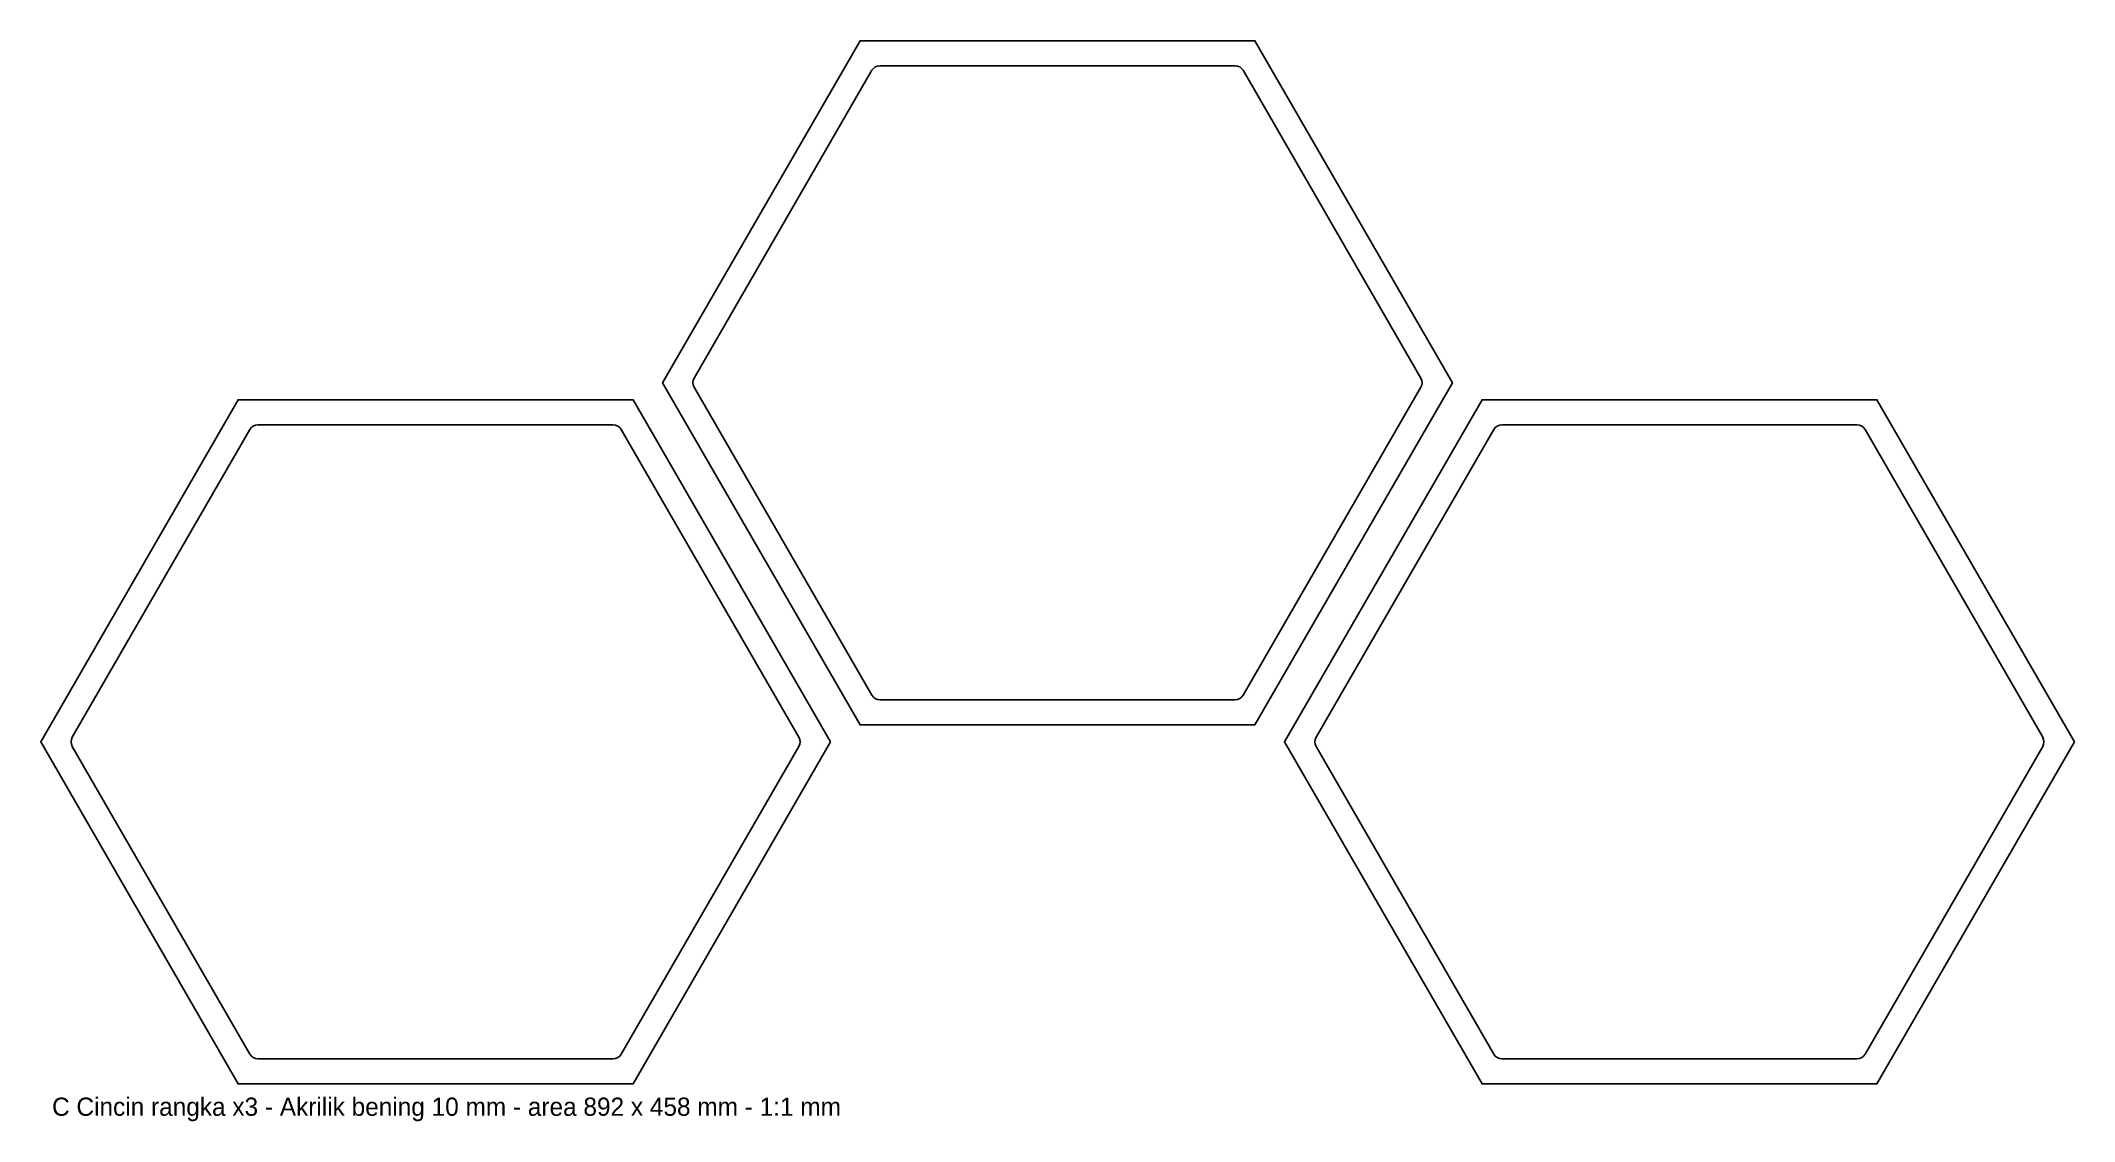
# Model space of a CAD drawing. Header units: millimetres. Extents: x 0 to 892, y -16 to 458.
import ezdxf

# ---------------------------------------------------------------- set-up
doc = ezdxf.new("R2010")
doc.units = ezdxf.units.MM
for name, color, linetype in [('KETERANGAN_JANGAN_DIPOTONG', 8, 'Continuous'), ('POTONG_DALAM', 5, 'Continuous'), ('POTONG_LUAR', 1, 'Continuous')]:
    doc.layers.add(name, color=color, linetype=linetype)

msp = doc.modelspace()

# ---------------------------------------------------------------- linework, layer by layer
at = {"layer": 'POTONG_DALAM'}
for points in [[(605.35, 305.5, 0.267949), (605.35, 309.5), (527.41, 444.5, 0.267949), (523.95, 446.5), (368.06, 446.5, 0.267949), (364.6, 444.5), (286.65, 309.5, 0.267949), (286.65, 305.5), (364.6, 170.5, 0.267949), (368.06, 168.5), (523.95, 168.5, 0.267949), (527.41, 170.5)], [(332.55, 148, 0.267949), (332.55, 152), (254.61, 287, 0.267949), (251.15, 289), (95.26, 289, 0.267949), (91.8, 287), (13.86, 152, 0.267949), (13.86, 148), (91.8, 13, 0.267949), (95.26, 11), (251.15, 11, 0.267949), (254.61, 13)], [(878.15, 148, 0.267949), (878.15, 152), (800.21, 287, 0.267949), (796.74, 289), (640.86, 289, 0.267949), (637.39, 287), (559.45, 152, 0.267949), (559.45, 148), (637.39, 13, 0.267949), (640.86, 11), (796.74, 11, 0.267949), (800.21, 13)]]:
    msp.add_lwpolyline(points, format="xyb", close=True, dxfattribs=at)
at = {"layer": 'POTONG_LUAR'}
for points in [[(619.21, 307.5), (532.61, 457.5), (359.4, 457.5), (272.8, 307.5), (359.4, 157.5), (532.61, 157.5)], [(346.41, 150), (259.81, 300), (86.6, 300), (0, 150), (86.6, 0), (259.81, 0)], [(892.01, 150), (805.4, 300), (632.2, 300), (545.6, 150), (632.2, 0), (805.4, 0)]]:
    msp.add_lwpolyline(points, close=True, dxfattribs=at)

# ---------------------------------------------------------------- texts
at = {"layer": 'KETERANGAN_JANGAN_DIPOTONG'}
msp.add_text('C Cincin rangka x3 - Akrilik bening 10 mm - area 892 x 458 mm - 1:1 mm', height=8, dxfattribs=at).set_placement((5, -14))

doc.saveas('drawing.dxf')
